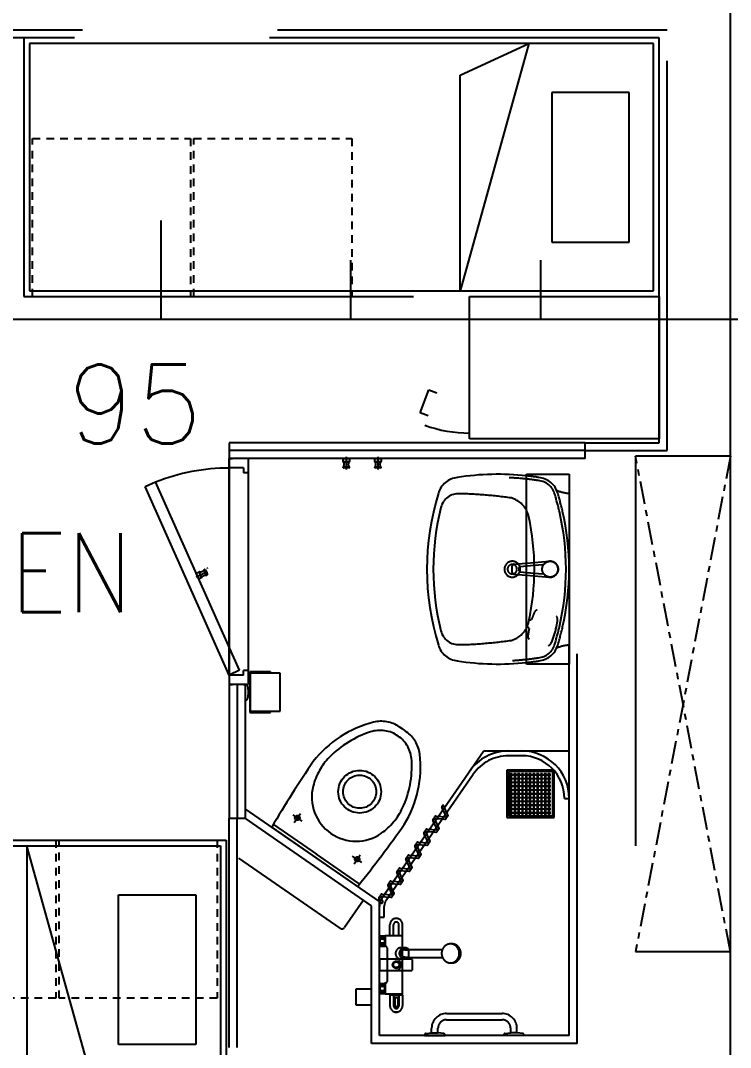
# Model space of a CAD drawing. Header units: millimetres. Extents: x 1638 to 3309, y -435 to 1865.
# Drawn here: x 2302.31 to 2313.88, y -205.36 to -188.63 of the extents above; entities that cross this region are included whole.
import ezdxf
from ezdxf.enums import TextEntityAlignment as Align

# ---------------------------------------------------------------- set-up
doc = ezdxf.new("R2010")
doc.units = ezdxf.units.MM
for name, pattern in [('CENTER', [2, 1.25, -0.25, 0.25, -0.25]), ('HIDDEN', [9.525, 6.35, -3.175]), ('HIDDEN2', [0.1875, 0.125, -0.0625])]:
    doc.linetypes.add(name, pattern=pattern)
doc.layers.add('ballast', color=1, linetype='HIDDEN', lineweight=25)
for name, color, linetype in [('CUBICLE', 132, 'Continuous'), ('Frame', 243, 'Continuous'), ('Furniture', 122, 'Continuous'), ('Lining', 151, 'Continuous')]:
    doc.layers.add(name, color=color, linetype=linetype)
doc.styles.add('ROMANS', font='ROMANS.SHX')

# ---------------------------------------------------------------- blocks, each defined once
blk = doc.blocks.new('EXISTING BALLAST SYSTEM')
at = {"color": 8, "linetype": 'Continuous'}
blk.add_line((2313.877, -230.985), (2313.877, -156.015), dxfattribs=at)
at = {"color": 8}
for p, q in [((2312.847, -188.787), (2295.307, -188.787)), ((2312.847, -195.638), (2312.847, -188.787)), ((2312.718, -188.916), (2295.307, -188.916)), ((2312.718, -188.916), (2302.364, -188.916)), ((2302.364, -188.916), (2302.364, -193.129)), ((2312.718, -193.129), (2312.718, -188.916)), ((2302.364, -193.129), (2312.718, -193.129)), ((2311.508, -195.509), (2305.713, -195.509)), ((2305.713, -195.509), (2305.713, -201.627)), ((2311.508, -195.509), (2312.718, -195.509)), ((2311.508, -195.767), (2311.508, -195.509)), ((2311.508, -195.638), (2305.713, -195.638)), ((2311.508, -195.638), (2312.847, -195.638)), ((2311.508, -195.767), (2305.713, -195.767)), ((2305.713, -195.921), (2305.713, -195.767)), ((2305.713, -195.767), (2305.764, -195.767)), ((2306.022, -195.767), (2305.944, -195.767)), ((2306.022, -195.767), (2306.022, -195.999)), ((2307.567, -195.816), (2307.567, -195.767)), ((2307.567, -195.767), (2307.67, -195.767)), ((2307.567, -195.816), (2307.67, -195.816)), ((2307.568, -195.82), (2307.669, -195.82)), ((2307.619, -195.741), (2307.619, -195.947)), ((2307.67, -195.767), (2307.67, -195.816)), ((2308.082, -195.816), (2308.082, -195.767)), ((2308.082, -195.767), (2308.185, -195.767)), ((2308.082, -195.816), (2308.185, -195.816)), ((2308.084, -195.82), (2308.184, -195.82)), ((2308.134, -195.741), (2308.134, -195.947)), ((2308.185, -195.767), (2308.185, -195.816)), ((2311.25, -205.168), (2311.25, -195.767)), ((2311.379, -205.296), (2311.379, -195.767)), ((2312.332, -195.729), (2312.332, -203.803)), ((2313.877, -195.729), (2312.332, -195.729)), ((2305.713, -199.295), (2305.713, -195.921)), ((2305.944, -195.921), (2305.713, -195.921)), ((2305.944, -195.921), (2305.944, -195.999)), ((2306.022, -195.999), (2305.944, -195.999)), ((2306.022, -195.999), (2306.022, -199.218)), ((2307.567, -195.908), (2307.67, -195.908)), ((2307.567, -195.916), (2307.567, -195.908)), ((2307.567, -195.916), (2307.67, -195.916)), ((2307.568, -195.904), (2307.669, -195.904)), ((2307.665, -195.921), (2307.572, -195.921)), ((2307.67, -195.916), (2307.67, -195.908)), ((2308.082, -195.916), (2308.082, -195.908)), ((2308.082, -195.908), (2308.185, -195.908)), ((2308.082, -195.916), (2308.185, -195.916)), ((2308.084, -195.904), (2308.184, -195.904)), ((2308.18, -195.921), (2308.087, -195.921)), ((2308.185, -195.916), (2308.185, -195.908)), ((2310.555, -196.024), (2311.25, -196.024)), ((2310.555, -199.115), (2310.555, -196.024)), ((2311.25, -196.024), (2311.25, -199.115)), ((2304.341, -196.225), (2304.51, -196.146)), ((2305.882, -199.216), (2304.51, -196.146)), ((2305.713, -199.295), (2304.341, -196.225)), ((2311.25, -196.333), (2311.25, -196.63)), ((2310.323, -197.623), (2310.323, -197.516)), ((2310.347, -197.49), (2310.555, -197.473)), ((2310.431, -197.552), (2310.431, -197.587)), ((2310.455, -197.526), (2310.555, -197.517)), ((2310.555, -197.473), (2310.93, -197.441)), ((2310.555, -197.517), (2310.817, -197.494)), ((2305.173, -197.692), (2305.361, -197.608)), ((2305.175, -197.634), (2305.22, -197.614)), ((2305.217, -197.728), (2305.175, -197.634)), ((2305.262, -197.708), (2305.217, -197.728)), ((2305.262, -197.708), (2305.22, -197.614)), ((2305.265, -197.706), (2305.224, -197.614)), ((2305.342, -197.671), (2305.302, -197.58)), ((2305.312, -197.574), (2305.304, -197.577)), ((2305.346, -197.671), (2305.304, -197.577)), ((2305.354, -197.668), (2305.312, -197.574)), ((2305.318, -197.576), (2305.356, -197.661)), ((2305.354, -197.668), (2305.346, -197.671)), ((2310.347, -197.649), (2310.555, -197.666)), ((2310.455, -197.613), (2310.555, -197.622)), ((2310.555, -197.622), (2310.817, -197.645)), ((2310.555, -197.666), (2310.93, -197.698)), ((2311.25, -198.51), (2311.25, -198.806)), ((2305.882, -199.216), (2305.713, -199.295)), ((2306.022, -199.218), (2305.944, -199.218)), ((2305.944, -199.295), (2305.944, -199.218)), ((2306.022, -199.218), (2306.022, -199.45)), ((2311.25, -199.115), (2310.555, -199.115)), ((2305.713, -199.295), (2305.713, -199.45)), ((2305.944, -199.295), (2305.713, -199.295)), ((2306.048, -199.244), (2306.048, -199.499)), ((2306.387, -199.244), (2306.048, -199.244)), ((2306.387, -199.259), (2306.048, -199.259)), ((2306.542, -199.264), (2306.048, -199.264)), ((2306.053, -199.264), (2306.053, -199.883)), ((2306.387, -199.244), (2306.387, -199.259)), ((2306.542, -199.883), (2306.542, -199.264)), ((2305.713, -199.45), (2305.764, -199.45)), ((2305.97, -199.45), (2305.713, -199.45)), ((2305.841, -199.45), (2305.841, -201.627)), ((2305.944, -199.45), (2306.022, -199.45)), ((2305.97, -199.445), (2305.97, -199.702)), ((2305.97, -199.445), (2305.985, -199.446)), ((2305.97, -199.45), (2305.97, -201.627)), ((2306.022, -199.508), (2306.022, -199.51)), ((2306.027, -199.509), (2306.027, -199.638)), ((2306.027, -199.509), (2306.037, -199.509)), ((2305.97, -199.702), (2305.985, -199.701)), ((2306.022, -199.637), (2306.022, -199.639)), ((2306.027, -199.638), (2306.037, -199.638)), ((2306.048, -199.648), (2306.048, -199.903)), ((2306.048, -199.883), (2306.542, -199.883)), ((2306.048, -199.888), (2306.387, -199.888)), ((2306.048, -199.903), (2306.387, -199.903)), ((2306.387, -199.903), (2306.387, -199.888)), ((2308.54, -200.178), (2308.482, -200.138)), ((2308.54, -200.178), (2308.597, -200.218)), ((2308.159, -202.984), (2309.854, -200.532)), ((2310.478, -200.532), (2309.854, -200.532)), ((2311.25, -200.532), (2310.26, -200.532)), ((2310.479, -200.609), (2310.26, -200.609)), ((2308.268, -202.963), (2309.688, -200.909)), ((2311.008, -200.841), (2310.235, -200.841)), ((2310.235, -200.841), (2310.235, -201.613)), ((2310.982, -200.866), (2310.261, -200.866)), ((2310.261, -200.866), (2310.261, -201.588)), ((2310.286, -200.905), (2310.286, -200.935)), ((2310.322, -200.905), (2310.286, -200.905)), ((2310.322, -200.935), (2310.322, -200.905)), ((2310.348, -200.905), (2310.348, -200.935)), ((2310.384, -200.905), (2310.348, -200.905)), ((2310.384, -200.935), (2310.384, -200.905)), ((2310.41, -200.905), (2310.41, -200.935)), ((2310.446, -200.905), (2310.41, -200.905)), ((2310.446, -200.935), (2310.446, -200.905)), ((2310.471, -200.905), (2310.471, -200.935)), ((2310.507, -200.905), (2310.471, -200.905)), ((2310.507, -200.935), (2310.507, -200.905)), ((2310.533, -200.905), (2310.533, -200.935)), ((2310.569, -200.905), (2310.533, -200.905)), ((2310.569, -200.935), (2310.569, -200.905)), ((2310.595, -200.905), (2310.595, -200.935)), ((2310.631, -200.905), (2310.595, -200.905)), ((2310.631, -200.935), (2310.631, -200.905)), ((2310.657, -200.905), (2310.657, -200.935)), ((2310.693, -200.905), (2310.657, -200.905)), ((2310.693, -200.935), (2310.693, -200.905)), ((2310.719, -200.905), (2310.719, -200.935)), ((2310.755, -200.905), (2310.719, -200.905)), ((2310.755, -200.935), (2310.755, -200.905)), ((2310.781, -200.905), (2310.781, -200.935)), ((2310.817, -200.905), (2310.781, -200.905)), ((2310.817, -200.935), (2310.817, -200.905)), ((2310.842, -200.905), (2310.842, -200.935)), ((2310.878, -200.905), (2310.842, -200.905)), ((2310.878, -200.935), (2310.878, -200.905)), ((2310.904, -200.905), (2310.904, -200.935)), ((2310.94, -200.905), (2310.904, -200.905)), ((2310.94, -200.935), (2310.94, -200.905)), ((2310.982, -201.588), (2310.982, -200.866)), ((2311.008, -201.613), (2311.008, -200.841)), ((2310.286, -200.935), (2310.322, -200.935)), ((2310.286, -200.967), (2310.286, -200.996)), ((2310.322, -200.967), (2310.286, -200.967)), ((2310.286, -200.996), (2310.322, -200.996)), ((2310.286, -201.028), (2310.286, -201.058)), ((2310.322, -201.028), (2310.286, -201.028)), ((2310.286, -201.058), (2310.322, -201.058)), ((2310.322, -200.996), (2310.322, -200.967)), ((2310.322, -201.058), (2310.322, -201.028)), ((2310.348, -200.935), (2310.384, -200.935)), ((2310.348, -200.967), (2310.348, -200.996)), ((2310.384, -200.967), (2310.348, -200.967)), ((2310.348, -200.996), (2310.384, -200.996)), ((2310.348, -201.028), (2310.348, -201.058)), ((2310.384, -201.028), (2310.348, -201.028)), ((2310.348, -201.058), (2310.384, -201.058)), ((2310.384, -200.996), (2310.384, -200.967)), ((2310.384, -201.058), (2310.384, -201.028)), ((2310.41, -200.935), (2310.446, -200.935)), ((2310.41, -200.967), (2310.41, -200.996)), ((2310.446, -200.967), (2310.41, -200.967)), ((2310.41, -200.996), (2310.446, -200.996)), ((2310.41, -201.028), (2310.41, -201.058)), ((2310.446, -201.028), (2310.41, -201.028)), ((2310.41, -201.058), (2310.446, -201.058)), ((2310.446, -200.996), (2310.446, -200.967)), ((2310.446, -201.058), (2310.446, -201.028)), ((2310.471, -200.935), (2310.507, -200.935)), ((2310.471, -200.967), (2310.471, -200.996)), ((2310.507, -200.967), (2310.471, -200.967)), ((2310.471, -200.996), (2310.507, -200.996)), ((2310.471, -201.028), (2310.471, -201.058)), ((2310.507, -201.028), (2310.471, -201.028)), ((2310.471, -201.058), (2310.507, -201.058)), ((2310.507, -200.996), (2310.507, -200.967)), ((2310.507, -201.058), (2310.507, -201.028)), ((2310.533, -200.935), (2310.569, -200.935)), ((2310.533, -200.967), (2310.533, -200.996)), ((2310.569, -200.967), (2310.533, -200.967)), ((2310.533, -200.996), (2310.569, -200.996)), ((2310.533, -201.028), (2310.533, -201.058)), ((2310.569, -201.028), (2310.533, -201.028)), ((2310.533, -201.058), (2310.569, -201.058)), ((2310.569, -200.996), (2310.569, -200.967)), ((2310.569, -201.058), (2310.569, -201.028)), ((2310.595, -200.935), (2310.631, -200.935)), ((2310.595, -200.967), (2310.595, -200.996)), ((2310.631, -200.967), (2310.595, -200.967)), ((2310.595, -200.996), (2310.631, -200.996)), ((2310.595, -201.028), (2310.595, -201.058)), ((2310.631, -201.028), (2310.595, -201.028)), ((2310.595, -201.058), (2310.631, -201.058)), ((2310.631, -200.996), (2310.631, -200.967)), ((2310.631, -201.058), (2310.631, -201.028)), ((2310.657, -200.935), (2310.693, -200.935)), ((2310.657, -200.967), (2310.657, -200.996)), ((2310.693, -200.967), (2310.657, -200.967)), ((2310.657, -200.996), (2310.693, -200.996)), ((2310.657, -201.028), (2310.657, -201.058)), ((2310.693, -201.028), (2310.657, -201.028)), ((2310.657, -201.058), (2310.693, -201.058)), ((2310.693, -200.996), (2310.693, -200.967)), ((2310.693, -201.058), (2310.693, -201.028)), ((2310.719, -200.935), (2310.755, -200.935)), ((2310.719, -200.967), (2310.719, -200.996)), ((2310.755, -200.967), (2310.719, -200.967)), ((2310.719, -200.996), (2310.755, -200.996)), ((2310.719, -201.028), (2310.719, -201.058)), ((2310.755, -201.028), (2310.719, -201.028)), ((2310.719, -201.058), (2310.755, -201.058)), ((2310.755, -200.996), (2310.755, -200.967)), ((2310.755, -201.058), (2310.755, -201.028)), ((2310.781, -200.935), (2310.817, -200.935)), ((2310.781, -200.967), (2310.781, -200.996)), ((2310.817, -200.967), (2310.781, -200.967)), ((2310.781, -200.996), (2310.817, -200.996)), ((2310.781, -201.028), (2310.781, -201.058)), ((2310.817, -201.028), (2310.781, -201.028)), ((2310.781, -201.058), (2310.817, -201.058)), ((2310.817, -200.996), (2310.817, -200.967)), ((2310.817, -201.058), (2310.817, -201.028)), ((2310.842, -200.935), (2310.878, -200.935)), ((2310.842, -200.967), (2310.842, -200.996)), ((2310.878, -200.967), (2310.842, -200.967)), ((2310.842, -200.996), (2310.878, -200.996)), ((2310.842, -201.028), (2310.842, -201.058)), ((2310.878, -201.028), (2310.842, -201.028)), ((2310.842, -201.058), (2310.878, -201.058)), ((2310.878, -200.996), (2310.878, -200.967)), ((2310.878, -201.058), (2310.878, -201.028)), ((2310.904, -200.935), (2310.94, -200.935)), ((2310.904, -200.967), (2310.904, -200.996)), ((2310.94, -200.967), (2310.904, -200.967)), ((2310.904, -200.996), (2310.94, -200.996)), ((2310.904, -201.028), (2310.904, -201.058)), ((2310.94, -201.028), (2310.904, -201.028)), ((2310.904, -201.058), (2310.94, -201.058)), ((2310.94, -200.996), (2310.94, -200.967)), ((2310.94, -201.058), (2310.94, -201.028)), ((2310.286, -201.09), (2310.286, -201.12)), ((2310.322, -201.09), (2310.286, -201.09)), ((2310.286, -201.12), (2310.322, -201.12)), ((2310.286, -201.152), (2310.286, -201.182)), ((2310.322, -201.152), (2310.286, -201.152)), ((2310.286, -201.182), (2310.322, -201.182)), ((2310.286, -201.214), (2310.286, -201.244)), ((2310.322, -201.214), (2310.286, -201.214)), ((2310.322, -201.12), (2310.322, -201.09)), ((2310.322, -201.182), (2310.322, -201.152)), ((2310.322, -201.244), (2310.322, -201.214)), ((2310.348, -201.09), (2310.348, -201.12)), ((2310.384, -201.09), (2310.348, -201.09)), ((2310.348, -201.12), (2310.384, -201.12)), ((2310.348, -201.152), (2310.348, -201.182)), ((2310.384, -201.152), (2310.348, -201.152)), ((2310.348, -201.182), (2310.384, -201.182)), ((2310.348, -201.214), (2310.348, -201.244)), ((2310.384, -201.214), (2310.348, -201.214)), ((2310.384, -201.12), (2310.384, -201.09)), ((2310.384, -201.182), (2310.384, -201.152)), ((2310.384, -201.244), (2310.384, -201.214)), ((2310.41, -201.09), (2310.41, -201.12)), ((2310.446, -201.09), (2310.41, -201.09)), ((2310.41, -201.12), (2310.446, -201.12)), ((2310.41, -201.152), (2310.41, -201.182)), ((2310.446, -201.152), (2310.41, -201.152)), ((2310.41, -201.182), (2310.446, -201.182)), ((2310.41, -201.214), (2310.41, -201.244)), ((2310.446, -201.214), (2310.41, -201.214)), ((2310.446, -201.12), (2310.446, -201.09)), ((2310.446, -201.182), (2310.446, -201.152)), ((2310.446, -201.244), (2310.446, -201.214)), ((2310.471, -201.09), (2310.471, -201.12)), ((2310.507, -201.09), (2310.471, -201.09)), ((2310.471, -201.12), (2310.507, -201.12)), ((2310.471, -201.152), (2310.471, -201.182)), ((2310.507, -201.152), (2310.471, -201.152)), ((2310.471, -201.182), (2310.507, -201.182)), ((2310.471, -201.214), (2310.471, -201.244)), ((2310.507, -201.214), (2310.471, -201.214)), ((2310.507, -201.12), (2310.507, -201.09)), ((2310.507, -201.182), (2310.507, -201.152)), ((2310.507, -201.244), (2310.507, -201.214)), ((2310.533, -201.09), (2310.533, -201.12)), ((2310.569, -201.09), (2310.533, -201.09)), ((2310.533, -201.12), (2310.569, -201.12)), ((2310.533, -201.152), (2310.533, -201.182)), ((2310.569, -201.152), (2310.533, -201.152)), ((2310.533, -201.182), (2310.569, -201.182)), ((2310.533, -201.214), (2310.533, -201.244)), ((2310.569, -201.214), (2310.533, -201.214)), ((2310.569, -201.12), (2310.569, -201.09)), ((2310.569, -201.182), (2310.569, -201.152)), ((2310.569, -201.244), (2310.569, -201.214)), ((2310.595, -201.09), (2310.595, -201.12)), ((2310.631, -201.09), (2310.595, -201.09)), ((2310.595, -201.12), (2310.631, -201.12)), ((2310.595, -201.152), (2310.595, -201.182)), ((2310.631, -201.152), (2310.595, -201.152)), ((2310.595, -201.182), (2310.631, -201.182)), ((2310.595, -201.214), (2310.595, -201.244)), ((2310.631, -201.214), (2310.595, -201.214)), ((2310.631, -201.12), (2310.631, -201.09)), ((2310.631, -201.182), (2310.631, -201.152)), ((2310.631, -201.244), (2310.631, -201.214)), ((2310.657, -201.09), (2310.657, -201.12)), ((2310.693, -201.09), (2310.657, -201.09)), ((2310.657, -201.12), (2310.693, -201.12)), ((2310.657, -201.152), (2310.657, -201.182)), ((2310.693, -201.152), (2310.657, -201.152)), ((2310.657, -201.182), (2310.693, -201.182)), ((2310.657, -201.214), (2310.657, -201.244)), ((2310.693, -201.214), (2310.657, -201.214)), ((2310.693, -201.12), (2310.693, -201.09)), ((2310.693, -201.182), (2310.693, -201.152)), ((2310.693, -201.244), (2310.693, -201.214)), ((2310.719, -201.09), (2310.719, -201.12)), ((2310.755, -201.09), (2310.719, -201.09)), ((2310.719, -201.12), (2310.755, -201.12)), ((2310.719, -201.152), (2310.719, -201.182)), ((2310.755, -201.152), (2310.719, -201.152)), ((2310.719, -201.182), (2310.755, -201.182)), ((2310.719, -201.214), (2310.719, -201.244)), ((2310.755, -201.214), (2310.719, -201.214)), ((2310.755, -201.12), (2310.755, -201.09)), ((2310.755, -201.182), (2310.755, -201.152)), ((2310.755, -201.244), (2310.755, -201.214)), ((2310.781, -201.09), (2310.781, -201.12)), ((2310.817, -201.09), (2310.781, -201.09)), ((2310.781, -201.12), (2310.817, -201.12)), ((2310.781, -201.152), (2310.781, -201.182)), ((2310.817, -201.152), (2310.781, -201.152)), ((2310.781, -201.182), (2310.817, -201.182)), ((2310.781, -201.214), (2310.781, -201.244)), ((2310.817, -201.214), (2310.781, -201.214)), ((2310.817, -201.12), (2310.817, -201.09)), ((2310.817, -201.182), (2310.817, -201.152)), ((2310.817, -201.244), (2310.817, -201.214)), ((2310.842, -201.09), (2310.842, -201.12)), ((2310.878, -201.09), (2310.842, -201.09)), ((2310.842, -201.12), (2310.878, -201.12)), ((2310.842, -201.152), (2310.842, -201.182)), ((2310.878, -201.152), (2310.842, -201.152)), ((2310.842, -201.182), (2310.878, -201.182)), ((2310.842, -201.214), (2310.842, -201.244)), ((2310.878, -201.214), (2310.842, -201.214)), ((2310.878, -201.12), (2310.878, -201.09)), ((2310.878, -201.182), (2310.878, -201.152)), ((2310.878, -201.244), (2310.878, -201.214)), ((2310.904, -201.09), (2310.904, -201.12)), ((2310.94, -201.09), (2310.904, -201.09)), ((2310.904, -201.12), (2310.94, -201.12)), ((2310.904, -201.152), (2310.904, -201.182)), ((2310.94, -201.152), (2310.904, -201.152)), ((2310.904, -201.182), (2310.94, -201.182)), ((2310.904, -201.214), (2310.904, -201.244)), ((2310.94, -201.214), (2310.904, -201.214)), ((2310.94, -201.12), (2310.94, -201.09)), ((2310.94, -201.182), (2310.94, -201.152)), ((2310.94, -201.244), (2310.94, -201.214)), ((2310.286, -201.244), (2310.322, -201.244)), ((2310.286, -201.276), (2310.286, -201.306)), ((2310.322, -201.276), (2310.286, -201.276)), ((2310.286, -201.306), (2310.322, -201.306)), ((2310.286, -201.337), (2310.286, -201.367)), ((2310.322, -201.337), (2310.286, -201.337)), ((2310.286, -201.367), (2310.322, -201.367)), ((2310.286, -201.399), (2310.286, -201.429)), ((2310.322, -201.399), (2310.286, -201.399)), ((2310.322, -201.306), (2310.322, -201.276)), ((2310.322, -201.367), (2310.322, -201.337)), ((2310.322, -201.429), (2310.322, -201.399)), ((2310.348, -201.244), (2310.384, -201.244)), ((2310.348, -201.276), (2310.348, -201.306)), ((2310.384, -201.276), (2310.348, -201.276)), ((2310.348, -201.306), (2310.384, -201.306)), ((2310.348, -201.337), (2310.348, -201.367)), ((2310.384, -201.337), (2310.348, -201.337)), ((2310.348, -201.367), (2310.384, -201.367)), ((2310.348, -201.399), (2310.348, -201.429)), ((2310.384, -201.399), (2310.348, -201.399)), ((2310.384, -201.306), (2310.384, -201.276)), ((2310.384, -201.367), (2310.384, -201.337)), ((2310.384, -201.429), (2310.384, -201.399)), ((2310.41, -201.244), (2310.446, -201.244)), ((2310.41, -201.276), (2310.41, -201.306)), ((2310.446, -201.276), (2310.41, -201.276)), ((2310.41, -201.306), (2310.446, -201.306)), ((2310.41, -201.337), (2310.41, -201.367)), ((2310.446, -201.337), (2310.41, -201.337)), ((2310.41, -201.367), (2310.446, -201.367)), ((2310.41, -201.399), (2310.41, -201.429)), ((2310.446, -201.399), (2310.41, -201.399)), ((2310.446, -201.306), (2310.446, -201.276)), ((2310.446, -201.367), (2310.446, -201.337)), ((2310.446, -201.429), (2310.446, -201.399)), ((2310.471, -201.244), (2310.507, -201.244)), ((2310.471, -201.276), (2310.471, -201.306)), ((2310.507, -201.276), (2310.471, -201.276)), ((2310.471, -201.306), (2310.507, -201.306)), ((2310.471, -201.337), (2310.471, -201.367)), ((2310.507, -201.337), (2310.471, -201.337)), ((2310.471, -201.367), (2310.507, -201.367)), ((2310.471, -201.399), (2310.471, -201.429)), ((2310.507, -201.399), (2310.471, -201.399)), ((2310.507, -201.306), (2310.507, -201.276)), ((2310.507, -201.367), (2310.507, -201.337)), ((2310.507, -201.429), (2310.507, -201.399)), ((2310.533, -201.244), (2310.569, -201.244)), ((2310.533, -201.276), (2310.533, -201.306)), ((2310.569, -201.276), (2310.533, -201.276)), ((2310.533, -201.306), (2310.569, -201.306)), ((2310.533, -201.337), (2310.533, -201.367)), ((2310.569, -201.337), (2310.533, -201.337)), ((2310.533, -201.367), (2310.569, -201.367)), ((2310.533, -201.399), (2310.533, -201.429)), ((2310.569, -201.399), (2310.533, -201.399)), ((2310.569, -201.306), (2310.569, -201.276)), ((2310.569, -201.367), (2310.569, -201.337)), ((2310.569, -201.429), (2310.569, -201.399)), ((2310.595, -201.244), (2310.631, -201.244)), ((2310.595, -201.276), (2310.595, -201.306)), ((2310.631, -201.276), (2310.595, -201.276)), ((2310.595, -201.306), (2310.631, -201.306)), ((2310.595, -201.337), (2310.595, -201.367)), ((2310.631, -201.337), (2310.595, -201.337)), ((2310.595, -201.367), (2310.631, -201.367)), ((2310.595, -201.399), (2310.595, -201.429)), ((2310.631, -201.399), (2310.595, -201.399)), ((2310.631, -201.306), (2310.631, -201.276)), ((2310.631, -201.367), (2310.631, -201.337)), ((2310.631, -201.429), (2310.631, -201.399)), ((2310.657, -201.244), (2310.693, -201.244)), ((2310.657, -201.276), (2310.657, -201.306)), ((2310.693, -201.276), (2310.657, -201.276)), ((2310.657, -201.306), (2310.693, -201.306)), ((2310.657, -201.337), (2310.657, -201.367)), ((2310.693, -201.337), (2310.657, -201.337)), ((2310.657, -201.367), (2310.693, -201.367)), ((2310.657, -201.399), (2310.657, -201.429)), ((2310.693, -201.399), (2310.657, -201.399)), ((2310.693, -201.306), (2310.693, -201.276)), ((2310.693, -201.367), (2310.693, -201.337)), ((2310.693, -201.429), (2310.693, -201.399)), ((2310.719, -201.244), (2310.755, -201.244)), ((2310.719, -201.276), (2310.719, -201.306)), ((2310.755, -201.276), (2310.719, -201.276)), ((2310.719, -201.306), (2310.755, -201.306)), ((2310.719, -201.337), (2310.719, -201.367)), ((2310.755, -201.337), (2310.719, -201.337)), ((2310.719, -201.367), (2310.755, -201.367)), ((2310.719, -201.399), (2310.719, -201.429)), ((2310.755, -201.399), (2310.719, -201.399)), ((2310.755, -201.306), (2310.755, -201.276)), ((2310.755, -201.367), (2310.755, -201.337)), ((2310.755, -201.429), (2310.755, -201.399)), ((2310.781, -201.244), (2310.817, -201.244)), ((2310.781, -201.276), (2310.781, -201.306)), ((2310.817, -201.276), (2310.781, -201.276)), ((2310.781, -201.306), (2310.817, -201.306)), ((2310.781, -201.337), (2310.781, -201.367)), ((2310.817, -201.337), (2310.781, -201.337)), ((2310.781, -201.367), (2310.817, -201.367)), ((2310.781, -201.399), (2310.781, -201.429)), ((2310.817, -201.399), (2310.781, -201.399)), ((2310.817, -201.306), (2310.817, -201.276)), ((2310.817, -201.367), (2310.817, -201.337)), ((2310.817, -201.429), (2310.817, -201.399)), ((2310.842, -201.244), (2310.878, -201.244)), ((2310.842, -201.276), (2310.842, -201.306)), ((2310.878, -201.276), (2310.842, -201.276)), ((2310.842, -201.306), (2310.878, -201.306)), ((2310.842, -201.337), (2310.842, -201.367)), ((2310.878, -201.337), (2310.842, -201.337)), ((2310.842, -201.367), (2310.878, -201.367)), ((2310.842, -201.399), (2310.842, -201.429)), ((2310.878, -201.399), (2310.842, -201.399)), ((2310.878, -201.306), (2310.878, -201.276)), ((2310.878, -201.367), (2310.878, -201.337)), ((2310.878, -201.429), (2310.878, -201.399)), ((2310.904, -201.244), (2310.94, -201.244)), ((2310.904, -201.276), (2310.904, -201.306)), ((2310.94, -201.276), (2310.904, -201.276)), ((2310.904, -201.306), (2310.94, -201.306)), ((2310.904, -201.337), (2310.904, -201.367)), ((2310.94, -201.337), (2310.904, -201.337)), ((2310.904, -201.367), (2310.94, -201.367)), ((2310.904, -201.399), (2310.904, -201.429)), ((2310.94, -201.399), (2310.904, -201.399)), ((2310.94, -201.306), (2310.94, -201.276)), ((2310.94, -201.367), (2310.94, -201.337)), ((2310.94, -201.429), (2310.94, -201.399)), ((2311.173, -201.304), (2311.25, -201.304)), ((2308.159, -202.984), (2305.97, -201.471)), ((2306.748, -201.57), (2306.896, -201.672)), ((2306.771, -201.695), (2306.873, -201.547)), ((2308.205, -202.918), (2309.208, -201.467)), ((2309.249, -201.605), (2309.177, -201.453)), ((2309.275, -201.569), (2309.203, -201.417)), ((2310.286, -201.429), (2310.322, -201.429)), ((2310.286, -201.461), (2310.286, -201.491)), ((2310.322, -201.461), (2310.286, -201.461)), ((2310.286, -201.491), (2310.322, -201.491)), ((2310.286, -201.523), (2310.286, -201.553)), ((2310.322, -201.523), (2310.286, -201.523)), ((2310.286, -201.553), (2310.322, -201.553)), ((2310.322, -201.491), (2310.322, -201.461)), ((2310.322, -201.553), (2310.322, -201.523)), ((2310.348, -201.429), (2310.384, -201.429)), ((2310.348, -201.461), (2310.348, -201.491)), ((2310.384, -201.461), (2310.348, -201.461)), ((2310.348, -201.491), (2310.384, -201.491)), ((2310.348, -201.523), (2310.348, -201.553)), ((2310.384, -201.523), (2310.348, -201.523)), ((2310.348, -201.553), (2310.384, -201.553)), ((2310.384, -201.491), (2310.384, -201.461)), ((2310.384, -201.553), (2310.384, -201.523)), ((2310.41, -201.429), (2310.446, -201.429)), ((2310.41, -201.461), (2310.41, -201.491)), ((2310.446, -201.461), (2310.41, -201.461)), ((2310.41, -201.491), (2310.446, -201.491)), ((2310.41, -201.523), (2310.41, -201.553)), ((2310.446, -201.523), (2310.41, -201.523)), ((2310.41, -201.553), (2310.446, -201.553)), ((2310.446, -201.491), (2310.446, -201.461)), ((2310.446, -201.553), (2310.446, -201.523)), ((2310.471, -201.429), (2310.507, -201.429)), ((2310.471, -201.461), (2310.471, -201.491)), ((2310.507, -201.461), (2310.471, -201.461)), ((2310.471, -201.491), (2310.507, -201.491)), ((2310.471, -201.523), (2310.471, -201.553)), ((2310.507, -201.523), (2310.471, -201.523)), ((2310.471, -201.553), (2310.507, -201.553)), ((2310.507, -201.491), (2310.507, -201.461)), ((2310.507, -201.553), (2310.507, -201.523)), ((2310.533, -201.429), (2310.569, -201.429)), ((2310.533, -201.461), (2310.533, -201.491)), ((2310.569, -201.461), (2310.533, -201.461)), ((2310.533, -201.491), (2310.569, -201.491)), ((2310.533, -201.523), (2310.533, -201.553)), ((2310.569, -201.523), (2310.533, -201.523)), ((2310.533, -201.553), (2310.569, -201.553)), ((2310.569, -201.491), (2310.569, -201.461)), ((2310.569, -201.553), (2310.569, -201.523)), ((2310.595, -201.429), (2310.631, -201.429)), ((2310.595, -201.461), (2310.595, -201.491)), ((2310.631, -201.461), (2310.595, -201.461)), ((2310.595, -201.491), (2310.631, -201.491)), ((2310.595, -201.523), (2310.595, -201.553)), ((2310.631, -201.523), (2310.595, -201.523)), ((2310.595, -201.553), (2310.631, -201.553)), ((2310.631, -201.491), (2310.631, -201.461)), ((2310.631, -201.553), (2310.631, -201.523)), ((2310.657, -201.429), (2310.693, -201.429)), ((2310.657, -201.461), (2310.657, -201.491)), ((2310.693, -201.461), (2310.657, -201.461)), ((2310.657, -201.491), (2310.693, -201.491)), ((2310.657, -201.523), (2310.657, -201.553)), ((2310.693, -201.523), (2310.657, -201.523)), ((2310.657, -201.553), (2310.693, -201.553)), ((2310.693, -201.491), (2310.693, -201.461)), ((2310.693, -201.553), (2310.693, -201.523)), ((2310.719, -201.429), (2310.755, -201.429)), ((2310.719, -201.461), (2310.719, -201.491)), ((2310.755, -201.461), (2310.719, -201.461)), ((2310.719, -201.491), (2310.755, -201.491)), ((2310.719, -201.523), (2310.719, -201.553)), ((2310.755, -201.523), (2310.719, -201.523)), ((2310.719, -201.553), (2310.755, -201.553)), ((2310.755, -201.491), (2310.755, -201.461)), ((2310.755, -201.553), (2310.755, -201.523)), ((2310.781, -201.429), (2310.817, -201.429)), ((2310.781, -201.461), (2310.781, -201.491)), ((2310.817, -201.461), (2310.781, -201.461)), ((2310.781, -201.491), (2310.817, -201.491)), ((2310.781, -201.523), (2310.781, -201.553)), ((2310.817, -201.523), (2310.781, -201.523)), ((2310.781, -201.553), (2310.817, -201.553)), ((2310.817, -201.491), (2310.817, -201.461)), ((2310.817, -201.553), (2310.817, -201.523)), ((2310.842, -201.429), (2310.878, -201.429)), ((2310.842, -201.461), (2310.842, -201.491)), ((2310.878, -201.461), (2310.842, -201.461)), ((2310.842, -201.491), (2310.878, -201.491)), ((2310.842, -201.523), (2310.842, -201.553)), ((2310.878, -201.523), (2310.842, -201.523)), ((2310.842, -201.553), (2310.878, -201.553)), ((2310.878, -201.491), (2310.878, -201.461)), ((2310.878, -201.553), (2310.878, -201.523)), ((2310.904, -201.429), (2310.94, -201.429)), ((2310.904, -201.461), (2310.904, -201.491)), ((2310.94, -201.461), (2310.904, -201.461)), ((2310.904, -201.491), (2310.94, -201.491)), ((2310.904, -201.523), (2310.904, -201.553)), ((2310.94, -201.523), (2310.904, -201.523)), ((2310.904, -201.553), (2310.94, -201.553)), ((2310.94, -201.491), (2310.94, -201.461)), ((2310.94, -201.553), (2310.94, -201.523)), ((2305.713, -201.627), (2305.97, -201.627)), ((2305.713, -205.361), (2305.713, -201.627)), ((2305.841, -205.361), (2305.841, -201.627)), ((2308.031, -203.051), (2305.97, -201.627)), ((2306.432, -201.727), (2307.134, -202.212)), ((2309.103, -201.817), (2309.031, -201.665)), ((2309.128, -201.781), (2309.056, -201.628)), ((2309.056, -201.628), (2309.224, -201.642)), ((2309.081, -201.592), (2309.249, -201.605)), ((2310.235, -201.613), (2311.008, -201.613)), ((2310.261, -201.588), (2310.982, -201.588)), ((2307.792, -202.73), (2306.417, -201.779)), ((2308.956, -202.029), (2308.884, -201.877)), ((2308.91, -201.84), (2309.077, -201.854)), ((2308.982, -201.992), (2308.91, -201.84)), ((2308.935, -201.804), (2309.103, -201.817)), ((2308.835, -202.204), (2308.763, -202.052)), ((2308.763, -202.052), (2308.931, -202.066)), ((2308.789, -202.016), (2308.956, -202.029)), ((2307.822, -202.688), (2307.134, -202.212)), ((2307.871, -202.346), (2307.723, -202.243)), ((2307.745, -202.369), (2307.848, -202.221)), ((2308.642, -202.227), (2308.81, -202.241)), ((2308.81, -202.241), (2308.738, -202.089)), ((2307.521, -203.419), (2305.868, -202.276)), ((2308.663, -202.453), (2308.591, -202.301)), ((2308.617, -202.264), (2308.785, -202.278)), ((2308.689, -202.416), (2308.617, -202.264)), ((2308.517, -202.665), (2308.445, -202.513)), ((2308.47, -202.476), (2308.638, -202.49)), ((2308.542, -202.628), (2308.47, -202.476)), ((2308.496, -202.439), (2308.663, -202.453)), ((2308.371, -202.877), (2308.299, -202.725)), ((2308.324, -202.688), (2308.492, -202.701)), ((2308.396, -202.84), (2308.324, -202.688)), ((2308.349, -202.651), (2308.517, -202.665)), ((2308.177, -202.9), (2308.345, -202.913)), ((2308.214, -202.976), (2308.177, -202.9)), ((2308.203, -202.863), (2308.371, -202.877)), ((2307.9, -202.961), (2307.592, -203.406)), ((2308.031, -205.296), (2308.031, -203.051)), ((2308.188, -203.012), (2308.152, -202.936)), ((2308.159, -203.241), (2308.159, -202.984)), ((2308.159, -205.168), (2308.159, -203.064)), ((2308.237, -203.241), (2308.237, -203.064)), ((2308.159, -203.241), (2308.237, -203.241)), ((2308.329, -203.542), (2308.329, -203.362)), ((2308.389, -203.542), (2308.389, -203.361)), ((2308.476, -203.542), (2308.476, -203.361)), ((2308.536, -203.542), (2308.536, -203.362)), ((2308.031, -204.877), (2308.031, -203.501)), ((2308.159, -203.55), (2308.159, -203.705)), ((2308.178, -203.546), (2308.178, -203.545)), ((2308.178, -203.545), (2308.234, -203.545)), ((2308.178, -203.546), (2308.234, -203.546)), ((2308.178, -203.577), (2308.178, -203.597)), ((2308.178, -203.577), (2308.234, -203.577)), ((2308.234, -203.546), (2308.234, -203.545)), ((2308.234, -203.577), (2308.234, -203.597)), ((2308.252, -203.542), (2308.252, -203.712)), ((2308.536, -203.542), (2308.252, -203.542)), ((2308.536, -204.014), (2308.536, -203.542)), ((2308.234, -203.597), (2308.178, -203.597)), ((2308.178, -203.658), (2308.178, -203.678)), ((2308.178, -203.658), (2308.234, -203.658)), ((2308.178, -203.678), (2308.234, -203.678)), ((2308.178, -203.709), (2308.178, -203.71)), ((2308.178, -203.709), (2308.234, -203.709)), ((2308.178, -203.71), (2308.234, -203.71)), ((2308.234, -203.658), (2308.234, -203.678)), ((2308.234, -203.709), (2308.234, -203.71)), ((2308.257, -203.712), (2308.252, -203.712)), ((2308.283, -203.738), (2308.283, -204.289)), ((2308.51, -203.738), (2308.574, -203.738)), ((2308.159, -203.918), (2308.159, -204.109)), ((2308.159, -203.918), (2308.42, -203.918)), ((2308.42, -203.918), (2308.68, -203.918)), ((2308.574, -203.769), (2308.636, -203.769)), ((2308.574, -203.888), (2308.636, -203.888)), ((2308.574, -203.893), (2308.673, -203.893)), ((2308.636, -203.893), (2308.636, -203.764)), ((2308.636, -203.764), (2309.185, -203.764)), ((2308.636, -203.893), (2309.185, -203.893)), ((2308.673, -203.893), (2308.673, -203.918)), ((2313.877, -203.803), (2312.332, -203.803)), ((2308.536, -204.485), (2308.536, -204.014)), ((2308.69, -203.929), (2308.69, -204.099)), ((2308.159, -204.109), (2308.42, -204.109)), ((2308.42, -204.109), (2308.68, -204.109)), ((2308.031, -204.41), (2307.773, -204.41)), ((2307.773, -204.41), (2307.773, -204.668)), ((2308.159, -204.323), (2308.159, -204.477)), ((2308.178, -204.318), (2308.178, -204.318)), ((2308.178, -204.318), (2308.234, -204.318)), ((2308.178, -204.318), (2308.234, -204.318)), ((2308.178, -204.349), (2308.178, -204.369)), ((2308.178, -204.349), (2308.234, -204.349)), ((2308.234, -204.369), (2308.178, -204.369)), ((2308.234, -204.318), (2308.234, -204.318)), ((2308.234, -204.349), (2308.234, -204.369)), ((2308.252, -204.315), (2308.252, -204.485)), ((2308.257, -204.315), (2308.252, -204.315)), ((2308.178, -204.431), (2308.178, -204.451)), ((2308.178, -204.431), (2308.234, -204.431)), ((2308.178, -204.451), (2308.234, -204.451)), ((2308.178, -204.482), (2308.178, -204.483)), ((2308.178, -204.482), (2308.234, -204.482)), ((2308.178, -204.483), (2308.234, -204.483)), ((2308.234, -204.431), (2308.234, -204.451)), ((2308.234, -204.482), (2308.234, -204.483)), ((2308.257, -204.485), (2308.252, -204.485)), ((2308.252, -204.485), (2308.536, -204.485)), ((2308.329, -204.501), (2308.329, -204.681)), ((2308.329, -204.501), (2308.536, -204.501)), ((2308.342, -204.485), (2308.342, -204.501)), ((2308.389, -204.501), (2308.389, -204.682)), ((2308.407, -204.544), (2308.407, -204.678)), ((2308.407, -204.544), (2308.458, -204.544)), ((2308.408, -204.547), (2308.408, -204.677)), ((2308.408, -204.547), (2308.457, -204.547)), ((2308.457, -204.547), (2308.457, -204.677)), ((2308.458, -204.544), (2308.458, -204.678)), ((2308.476, -204.501), (2308.476, -204.682)), ((2308.523, -204.485), (2308.523, -204.501)), ((2308.536, -204.501), (2308.536, -204.681)), ((2307.773, -204.668), (2308.031, -204.668)), ((2308.412, -204.782), (2308.453, -204.782)), ((2308.412, -204.782), (2308.412, -204.782)), ((2308.453, -204.782), (2308.453, -204.782)), ((2309.252, -204.807), (2310.158, -204.807)), ((2309.252, -204.91), (2310.158, -204.91)), ((2309.009, -205.122), (2309.009, -205.049)), ((2309.112, -205.122), (2309.112, -205.049)), ((2310.297, -205.122), (2310.297, -205.049)), ((2310.4, -205.122), (2310.4, -205.049)), ((2311.25, -205.168), (2308.159, -205.168)), ((2308.894, -205.168), (2308.894, -205.16)), ((2308.894, -205.168), (2309.228, -205.168)), ((2308.916, -205.134), (2309.009, -205.122)), ((2309.009, -205.122), (2309.112, -205.122)), ((2309.206, -205.134), (2309.112, -205.122)), ((2309.228, -205.168), (2309.228, -205.16)), ((2310.181, -205.168), (2310.181, -205.16)), ((2310.516, -205.168), (2310.181, -205.168)), ((2310.204, -205.134), (2310.297, -205.122)), ((2310.4, -205.122), (2310.297, -205.122)), ((2310.494, -205.134), (2310.4, -205.122)), ((2310.516, -205.168), (2310.516, -205.16)), ((2311.379, -205.296), (2308.031, -205.296))]:
    blk.add_line(p, q, dxfattribs=at)
at = {"color": 8, "linetype": 'CENTER', "ltscale": 0.3}
for p, q in [((2313.877, -195.729), (2312.332, -203.803)), ((2313.877, -203.803), (2312.332, -195.729))]:
    blk.add_line(p, q, dxfattribs=at)
at = {"color": 8}
for centre, radius in [((2310.941, -197.57), 0.129), ((2307.837, -201.195), 0.348), ((2307.837, -201.195), 0.27), ((2306.822, -201.621), 0.0386), ((2307.797, -202.295), 0.0386), ((2308.433, -204.014), 0.0592), ((2308.433, -204.014), 0.0464)]:
    blk.add_circle(centre, radius, dxfattribs=at)
for centre, radius, start, end in [((2307.572, -195.816), 0.00515, 180, 222.9255), ((2307.523, -195.862), 0.0622, 317.0745, 42.9255), ((2307.714, -195.862), 0.0622, 137.0745, 222.9255), ((2307.665, -195.816), 0.00515, 317.0745, 0), ((2308.087, -195.816), 0.00515, 180, 222.9255), ((2308.038, -195.862), 0.0622, 317.0745, 42.9255), ((2308.229, -195.862), 0.0622, 137.0745, 222.9255), ((2308.18, -195.816), 0.00515, 317.0745, 0), ((2305.713, -199.167), 3.245, 90, 111.7012), ((2307.572, -195.908), 0.00515, 137.0745, 180), ((2307.572, -195.916), 0.00515, 180, 270), ((2307.665, -195.916), 0.00515, 270, 0), ((2307.665, -195.908), 0.00515, 0, 42.9255), ((2308.087, -195.908), 0.00515, 137.0745, 180), ((2308.087, -195.916), 0.00515, 180, 270), ((2308.18, -195.916), 0.00515, 270, 0), ((2308.18, -195.908), 0.00515, 0, 42.9255), ((2310.091, -200.319), 4.295, 83.8032, 98.8828), ((2310.091, -200.319), 4.295, 81.1172, 83.8032), ((2309.459, -196.427), 0.352, 95.0017, 164.6095), ((2310.091, -200.319), 4.243, 83.7276, 87.5249), ((2310.091, -200.319), 4.243, 81.1172, 83.7276), ((2310.724, -196.427), 0.301, 15.3905, 84.9983), ((2310.724, -196.427), 0.352, 15.3905, 84.9983), ((2313.118, -197.57), 4.185, 162.8194, 197.1806), ((2309.447, -196.635), 0.295, 85.9823, 166.227), ((2309.312, -203.347), 7.008, 85.2994, 88.7267), ((2309.314, -203.333), 6.994, 81.8681, 85.2999), ((2307.065, -197.57), 4.134, 13.1449, 17.1806), ((2311.28, -195.78), 0.554, 244.91, 266.9256), ((2307.065, -197.57), 4.185, 12.9802, 17.1806), ((2310.198, -196.799), 0.404, 28.0043, 74.9858), ((2313.118, -197.57), 4.082, 165.75, 194.25), ((2310.198, -196.799), 0.404, 11.1165, 28.0043), ((2306.601, -197.57), 4.082, 348.0045, 12.0863), ((2307.065, -197.57), 4.134, 346.8551, 13.1449), ((2307.065, -197.57), 4.185, 347.0197, 12.9802), ((2307.065, -197.57), 4.185, 347.0197, 12.9802), ((2307.065, -197.57), 4.185, 347.0197, 12.9802), ((2310.323, -197.57), 0.129, 41.5233, 318.4752), ((2310.323, -197.57), 0.0773, 80.1019, 279.8952), ((2310.349, -197.516), 0.0258, 94.8055, 180), ((2310.323, -197.57), 0.0773, 279.8952, 80.1019), ((2310.323, -197.57), 0.129, 318.4752, 41.5233), ((2310.457, -197.552), 0.0258, 95.0636, 180), ((2310.813, -197.443), 0.0515, 275.0636, 315.3299), ((2310.941, -197.57), 0.129, 224.6701, 135.3299), ((2310.349, -197.623), 0.0258, 180, 265.1945), ((2310.457, -197.587), 0.0258, 180, 264.9364), ((2310.813, -197.696), 0.0515, 44.6701, 84.9364), ((2310.605, -198.329), 0.0667, 264.5886, 300.0959), ((2311.905, -198.817), 1.337, 156.1301, 161.2587), ((2310.749, -198.305), 0.0735, 108.1799, 156.1389), ((2309.735, -198.232), 1.337, 348.0105, 353.011), ((2310.989, -198.386), 0.0735, 353.0022, 40.9612), ((2310.198, -198.34), 0.404, 285.0142, 331.9957), ((2310.198, -198.34), 0.404, 331.9957, 348.8835), ((2310.539, -198.569), 0.0667, 61.7807, 66.715), ((2310.539, -198.569), 0.0667, 29.0455, 61.7807), ((2311.905, -198.817), 1.337, 167.8833, 173.0118), ((2309.735, -198.232), 1.337, 336.1292, 348.0105), ((2307.065, -197.57), 4.134, 342.8194, 346.8551), ((2307.065, -197.57), 4.134, 342.8194, 346.8551), ((2307.065, -197.57), 4.185, 342.8194, 347.0197), ((2309.447, -198.504), 0.295, 193.773, 274.0177), ((2309.314, -191.806), 6.994, 274.7001, 278.1319), ((2310.651, -198.663), 0.0735, 173.003, 220.962), ((2309.459, -198.712), 0.352, 195.3905, 264.9983), ((2309.312, -191.793), 7.008, 271.2733, 274.7006), ((2310.724, -198.712), 0.301, 275.0017, 344.6095), ((2310.724, -198.712), 0.352, 275.0017, 344.6095), ((2310.89, -198.743), 0.0735, 288.179, 336.138), ((2311.28, -199.36), 0.554, 93.0744, 115.09), ((2310.091, -194.82), 4.295, 261.1172, 276.1968), ((2310.091, -194.82), 4.243, 273.1813, 276.2724), ((2310.091, -194.82), 4.243, 276.2724, 278.8828), ((2310.091, -194.82), 4.295, 276.1968, 278.8828), ((2305.983, -199.477), 0.0309, 15.2334, 86.0192), ((2305.627, -199.573), 0.4, 344.7657, 15.2334), ((2306.037, -199.499), 0.0103, 270, 0), ((2305.983, -199.67), 0.0309, 273.9808, 344.7657), ((2306.037, -199.648), 0.0103, 0, 90), ((2308.5, -201.807), 1.798, 104.0225, 142.1587), ((2308.189, -200.562), 0.515, 55.3471, 104.0225), ((2308.515, -201.785), 1.643, 107.7236, 135.4835), ((2308.171, -200.711), 0.515, 2.9707, 107.7236), ((2308.304, -200.642), 0.515, 6.6718, 55.3471), ((2310.26, -201.304), 0.773, 90, 145.3475), ((2310.478, -201.304), 0.773, 0, 90), ((2324.424, -212.422), 20.931, 145.9554, 149.4135), ((2308.078, -201.356), 1.03, 135.4835, 165.8077), ((2307.045, -200.769), 1.643, 335.2108, 2.9707), ((2307.03, -200.791), 1.798, 328.5356, 6.6718), ((2310.26, -201.304), 0.695, 90, 145.3476), ((2310.478, -201.304), 0.695, 0, 90), ((2307.778, -201.28), 0.721, 165.8077, 304.8866), ((2307.601, -201.026), 1.03, 304.8866, 335.2108), ((2291.473, -189.645), 20.931, 321.3203, 324.7389), ((2307.8, -202.717), 0.0155, 235.3471, 321.3203), ((2307.813, -202.701), 0.0155, 321.3768, 55.3471), ((2308.417, -203.064), 0.258, 145.3474, 180), ((2308.417, -203.064), 0.18, 145.3474, 180), ((2308.433, -203.362), 0.103, 90, 180), ((2308.433, -203.361), 0.0438, 90, 180), ((2308.433, -203.362), 0.103, 0, 90), ((2308.433, -203.361), 0.0438, 0, 90), ((2308.177, -203.579), 0.0339, 89.9096, 121.9812), ((2308.18, -203.561), 0.0157, 100.3889, 259.6111), ((2308.234, -203.579), 0.0339, 58.0188, 90.0904), ((2308.231, -203.561), 0.0157, 280.3889, 79.6111), ((2308.177, -203.676), 0.0339, 238.0188, 270.0904), ((2308.208, -203.628), 0.0431, 160.5504, 173.4689), ((2308.207, -203.627), 0.0426, 173.4926, 186.5074), ((2308.208, -203.627), 0.0431, 186.5311, 199.4496), ((2308.18, -203.694), 0.0157, 100.3889, 259.6111), ((2308.209, -203.628), 0.0445, 147.8787, 160.5326), ((2308.209, -203.627), 0.0445, 199.4674, 212.1213), ((2308.211, -203.629), 0.0465, 135.5873, 147.8702), ((2308.211, -203.626), 0.0465, 212.1298, 224.4127), ((2308.201, -203.629), 0.0465, 32.1298, 44.4127), ((2308.201, -203.626), 0.0465, 315.5873, 327.8702), ((2308.231, -203.694), 0.0157, 280.3889, 79.6111), ((2308.234, -203.676), 0.0339, 269.9096, 301.9812), ((2308.203, -203.628), 0.0445, 19.4674, 32.1213), ((2308.203, -203.627), 0.0445, 327.8787, 340.5326), ((2308.204, -203.628), 0.0431, 6.5311, 19.4496), ((2308.204, -203.627), 0.0431, 340.5504, 353.4689), ((2308.204, -203.627), 0.0426, 353.4926, 6.5074), ((2308.257, -203.738), 0.0258, 0, 90), ((2308.51, -203.828), 0.0901, 90, 270), ((2308.572, -203.828), 0.0901, 44.6517, 270), ((2309.331, -203.826), 0.158, 148.0802, 158.8927), ((2309.326, -203.823), 0.153, 137.0111, 148.0871), ((2309.322, -203.819), 0.147, 125.6372, 137.013), ((2309.318, -203.815), 0.141, 113.9656, 125.6331), ((2309.317, -203.811), 0.137, 102.0545, 113.9553), ((2309.316, -203.809), 0.135, 90.0085, 102.0394), ((2309.316, -203.809), 0.135, 77.9606, 89.9915), ((2309.342, -203.809), 0.135, 82.7363, 94.6602), ((2309.316, -203.811), 0.137, 66.0447, 77.9455), ((2309.342, -203.81), 0.136, 70.8754, 82.7205), ((2309.314, -203.815), 0.141, 54.3669, 66.0344), ((2309.341, -203.813), 0.139, 59.2101, 70.8632), ((2309.311, -203.819), 0.147, 42.987, 54.3628), ((2309.338, -203.817), 0.144, 47.8182, 59.2035), ((2309.306, -203.823), 0.153, 31.9129, 42.9889), ((2309.334, -203.822), 0.15, 36.7287, 47.8177), ((2309.302, -203.826), 0.158, 21.1073, 31.9198), ((2309.329, -203.825), 0.156, 25.9229, 36.7334), ((2308.42, -204.014), 0.0953, 270, 90), ((2308.574, -203.828), 0.0644, 66.9241, 270), ((2308.574, -203.828), 0.0592, 89.9996, 270), ((2308.68, -203.929), 0.0103, 0, 90), ((2309.337, -203.828), 0.165, 169.4892, 180.0065), ((2309.337, -203.828), 0.165, 179.9935, 190.5108), ((2309.335, -203.828), 0.163, 158.8824, 169.5015), ((2309.335, -203.829), 0.163, 190.4985, 201.1176), ((2309.331, -203.83), 0.158, 201.1073, 211.9198), ((2309.326, -203.833), 0.153, 211.9129, 222.9889), ((2309.306, -203.833), 0.153, 317.0111, 328.0871), ((2309.302, -203.83), 0.158, 328.0802, 338.8927), ((2309.298, -203.828), 0.163, 10.4985, 21.1176), ((2309.298, -203.829), 0.163, 338.8824, 349.5015), ((2309.33, -203.832), 0.156, 322.6892, 333.5133), ((2309.295, -203.828), 0.165, 359.9935, 10.5108), ((2309.295, -203.828), 0.165, 349.4892, 0.0065), ((2309.325, -203.829), 0.161, 333.5048, 344.1017), ((2309.325, -203.827), 0.161, 15.3447, 25.9316), ((2309.322, -203.828), 0.164, 4.9118, 15.3559), ((2309.322, -203.828), 0.164, 344.0905, 354.5399), ((2309.321, -203.828), 0.165, 354.5275, 4.9242), ((2309.322, -203.837), 0.147, 222.987, 234.3628), ((2309.318, -203.842), 0.141, 234.3669, 246.0344), ((2309.317, -203.846), 0.137, 246.0447, 257.9455), ((2309.316, -203.848), 0.135, 257.9606, 269.9915), ((2309.316, -203.848), 0.135, 270.0085, 282.0394), ((2309.342, -203.848), 0.135, 264.7102, 276.6346), ((2309.316, -203.846), 0.137, 282.0545, 293.9553), ((2309.342, -203.847), 0.136, 276.6505, 288.5029), ((2309.314, -203.842), 0.141, 293.9656, 305.6331), ((2309.341, -203.844), 0.139, 288.5154, 300.1809), ((2309.311, -203.837), 0.147, 305.6372, 317.013), ((2309.338, -203.84), 0.144, 300.1878, 311.5883), ((2309.334, -203.835), 0.15, 311.5891, 322.6937), ((2308.68, -204.099), 0.0103, 270, 0), ((2308.177, -204.352), 0.0339, 89.9096, 121.9812), ((2308.18, -204.334), 0.0157, 100.3889, 259.6111), ((2308.208, -204.4), 0.0431, 160.5504, 173.4689), ((2308.207, -204.4), 0.0426, 173.4926, 186.5074), ((2308.208, -204.4), 0.0431, 186.5311, 199.4496), ((2308.209, -204.401), 0.0445, 147.8787, 160.5326), ((2308.209, -204.4), 0.0445, 199.4674, 212.1213), ((2308.211, -204.402), 0.0465, 135.5873, 147.8702), ((2308.231, -204.334), 0.0157, 280.3889, 79.6111), ((2308.234, -204.352), 0.0339, 58.0188, 90.0904), ((2308.201, -204.402), 0.0465, 32.1298, 44.4127), ((2308.203, -204.401), 0.0445, 19.4674, 32.1213), ((2308.203, -204.4), 0.0445, 327.8787, 340.5326), ((2308.204, -204.4), 0.0431, 6.5311, 19.4496), ((2308.204, -204.4), 0.0431, 340.5504, 353.4689), ((2308.204, -204.4), 0.0426, 353.4926, 6.5074), ((2308.257, -204.289), 0.0258, 270, 0), ((2308.177, -204.449), 0.0339, 238.0188, 270.0904), ((2308.18, -204.466), 0.0157, 100.3889, 259.6111), ((2308.211, -204.398), 0.0465, 212.1298, 224.4127), ((2308.201, -204.398), 0.0465, 315.5873, 327.8702), ((2308.231, -204.466), 0.0157, 280.3889, 79.6111), ((2308.234, -204.449), 0.0339, 269.9096, 301.9812), ((2308.433, -204.681), 0.103, 180, 258.4728), ((2308.433, -204.682), 0.0438, 180, 270), ((2308.433, -204.678), 0.0258, 180, 270), ((2308.433, -204.673), 0.0245, 180, 270), ((2308.433, -204.677), 0.0245, 180, 270), ((2308.433, -204.673), 0.0245, 270, 0), ((2308.433, -204.677), 0.0245, 270, 0), ((2308.433, -204.678), 0.0258, 270, 0), ((2308.433, -204.682), 0.0438, 270, 0), ((2308.433, -204.681), 0.103, 281.5272, 0), ((2308.414, -204.782), 0.00258, 180, 257.1604), ((2308.433, -204.703), 0.0837, 257.1604, 282.8396), ((2308.451, -204.782), 0.00258, 282.8396, 0), ((2309.252, -205.049), 0.242, 90, 180), ((2309.252, -205.049), 0.139, 90, 180), ((2310.158, -205.049), 0.242, 0, 90), ((2310.158, -205.049), 0.139, 0, 90), ((2308.919, -205.16), 0.0258, 97.0165, 180), ((2309.203, -205.16), 0.0258, 0, 82.9835), ((2310.207, -205.16), 0.0258, 97.0165, 180), ((2310.49, -205.16), 0.0258, 0, 82.9835)]:
    blk.add_arc(centre, radius, start, end, dxfattribs=at)
for centre, major_axis, start_param, end_param in [((2305.352, -197.554), (0.00364, -0.00364), 0.366519, 1.937315), ((2309.2, -201.442), (-0.0172, 0.0191), 5.469002, 7.563381), ((2309.251, -201.58), (-0.0172, 0.0191), 2.327406, 4.421842), ((2309.054, -201.654), (0.0191, 0.0172), 0.756613, 2.850992), ((2309.079, -201.617), (-0.0172, 0.0191), 5.469002, 7.563381), ((2309.226, -201.616), (0.0191, 0.0172), 3.898203, 5.992638), ((2308.908, -201.866), (0.0191, 0.0172), 0.756561, 2.85094), ((2308.933, -201.829), (0.0191, 0.0172), 0.756561, 2.85094), ((2309.08, -201.828), (-0.0172, 0.0191), 2.327388, 4.421811), ((2309.105, -201.792), (-0.0172, 0.0191), 2.327388, 4.421811), ((2308.761, -202.078), (0.0191, 0.0172), 0.756613, 2.850992), ((2308.786, -202.041), (0.0191, 0.0172), 0.756613, 2.850992), ((2308.933, -202.04), (0.0191, 0.0172), 3.898203, 5.992638), ((2308.958, -202.003), (0.0191, 0.0172), 3.898203, 5.992638), ((2308.64, -202.253), (0.0191, 0.0172), 0.756561, 2.85094), ((2308.787, -202.252), (0.0191, 0.0172), 3.898184, 5.992607), ((2308.812, -202.215), (-0.0172, 0.0191), 2.327388, 4.421811), ((2308.615, -202.29), (0.0191, 0.0172), 0.756561, 2.85094), ((2308.468, -202.502), (-0.0172, 0.0191), 5.468983, 7.563317), ((2308.494, -202.465), (0.0191, 0.0172), 0.756595, 2.850928), ((2308.64, -202.464), (-0.0172, 0.0191), 2.327413, 4.421797), ((2308.666, -202.427), (-0.0172, 0.0191), 2.327413, 4.421797), ((2308.322, -202.714), (-0.0172, 0.0191), 5.468979, 7.563393), ((2308.347, -202.677), (0.0191, 0.0172), 0.75659, 2.851004), ((2308.494, -202.676), (0.0191, 0.0172), 3.898228, 5.992639), ((2308.519, -202.639), (0.0191, 0.0172), 3.898228, 5.992639), ((2308.175, -202.925), (0.0191, 0.0172), 0.756598, 2.851052), ((2308.201, -202.889), (0.0191, 0.0172), 0.756598, 2.851052), ((2308.347, -202.888), (0.0191, 0.0172), 3.898197, 5.992603), ((2308.373, -202.851), (0.0191, 0.0172), 3.898197, 5.992603), ((2308.19, -202.987), (0.0191, 0.0172), 3.898197, 5.992603)]:
    blk.add_ellipse(centre, major_axis=major_axis, ratio=1, start_param=start_param, end_param=end_param, dxfattribs=at)
at = {"color": 8, "extrusion": (0, 0, -1)}
for centre, major_axis, start_param, end_param in [((2305.222, -197.619), (0.00364, 0.00364), 5.078908, 5.828098), ((2305.244, -197.555), (-0.044, 0.044), 2.758921, 4.257302), ((2305.26, -197.704), (-0.00364, 0.00364), 2.758921, 3.508111), ((2305.322, -197.73), (0.044, 0.044), 4.329717, 5.828098), ((2305.306, -197.582), (-0.00364, 0.00364), 5.900513, 6.649704), ((2305.314, -197.578), (0.00364, 0.00364), 5.078908, 6.649704), ((2305.344, -197.666), (-0.00364, 0.00364), 3.508111, 4.257302)]:
    blk.add_ellipse(centre, major_axis=major_axis, ratio=1, start_param=start_param, end_param=end_param, dxfattribs=at)
at = {"layer": 'CUBICLE', "color": 8}
blk.add_arc((2307.55, -203.376), 0.0515, 235.3474, 325.3473, dxfattribs=at)
at = {"layer": 'Frame', "color": 8}
for p, q in [((2304.605, -193.5), (2304.605, -191.891)), ((2307.696, -193.5), (2307.696, -192.534)), ((2310.787, -193.5), (2310.787, -192.534)), ((2354.089, -193.5), (2276.885, -193.5))]:
    blk.add_line(p, q, dxfattribs=at)
at = {"layer": 'Furniture', "color": 8}
for p, q in [((2312.626, -189.008), (2302.457, -189.008)), ((2302.457, -189.008), (2302.457, -193.037)), ((2309.475, -189.523), (2310.595, -189.008)), ((2310.595, -189.008), (2309.475, -193.037)), ((2312.626, -193.037), (2312.626, -189.008)), ((2309.475, -193.037), (2309.475, -189.523)), ((2312.226, -189.804), (2310.968, -189.804)), ((2310.968, -189.804), (2310.968, -192.241)), ((2312.226, -192.241), (2312.226, -189.804)), ((2310.968, -192.241), (2312.226, -192.241)), ((2312.226, -192.241), (2312.226, -192.241)), ((2302.457, -193.037), (2312.626, -193.037)), ((2309.628, -195.447), (2309.628, -193.129)), ((2309.628, -193.129), (2312.718, -193.129)), ((2312.718, -193.129), (2312.718, -195.447)), ((2308.825, -195.022), (2308.962, -194.647)), ((2308.962, -194.647), (2309.092, -194.695)), ((2308.955, -195.069), (2308.825, -195.022)), ((2312.718, -195.447), (2309.628, -195.447)), ((2295.307, -201.984), (2305.661, -201.984)), ((2295.4, -202.077), (2305.568, -202.077)), ((2303.538, -206.105), (2302.418, -202.077)), ((2302.418, -202.077), (2302.418, -205.59)), ((2305.568, -202.077), (2305.568, -206.105)), ((2305.661, -201.984), (2305.661, -206.198)), ((2303.911, -205.31), (2303.911, -202.873)), ((2303.911, -202.873), (2305.169, -202.873)), ((2305.169, -202.873), (2305.169, -205.31)), ((2305.169, -202.873), (2305.169, -202.873)), ((2305.169, -205.31), (2303.911, -205.31))]:
    blk.add_line(p, q, dxfattribs=at)
at = {"layer": 'Furniture', "color": 8, "linetype": 'HIDDEN2'}
for p, q in [((2302.509, -193.129), (2302.509, -190.554)), ((2302.509, -190.554), (2305.084, -190.554)), ((2305.084, -190.554), (2305.084, -193.129)), ((2305.136, -193.129), (2305.136, -190.554)), ((2305.136, -190.554), (2307.711, -190.554)), ((2307.711, -190.554), (2307.711, -193.129)), ((2302.89, -201.984), (2302.89, -204.56)), ((2302.941, -204.56), (2302.941, -201.984)), ((2305.517, -201.984), (2305.517, -204.56)), ((2302.89, -204.56), (2300.314, -204.56)), ((2305.517, -204.56), (2302.941, -204.56))]:
    blk.add_line(p, q, dxfattribs=at)
at = {"layer": 'Furniture', "color": 8}
blk.add_arc((2309.628, -193.224), 2.129, 250, 270, dxfattribs=at)
at = {"layer": 'Lining', "color": 8}
blk.add_line((2312.718, -195.509), (2312.718, -188.916), dxfattribs=at)
at = {"color": 8, "style": 'ROMANS', "width": 0.88}
blk.add_text('4 MEN', height=1.2878, dxfattribs=at).set_placement((2301.683, -198.269), align=Align.CENTER)
at = {"layer": 'Frame', "color": 8, "style": 'ROMANS'}
blk.add_text(' 95', height=1.2878, dxfattribs=at).set_placement((2302.191, -195.523))

msp = doc.modelspace()

# ---------------------------------------------------------------- block references
at = {"layer": 'ballast'}
msp.add_blockref('EXISTING BALLAST SYSTEM', (0, 0), dxfattribs=at)

doc.saveas('drawing.dxf')
